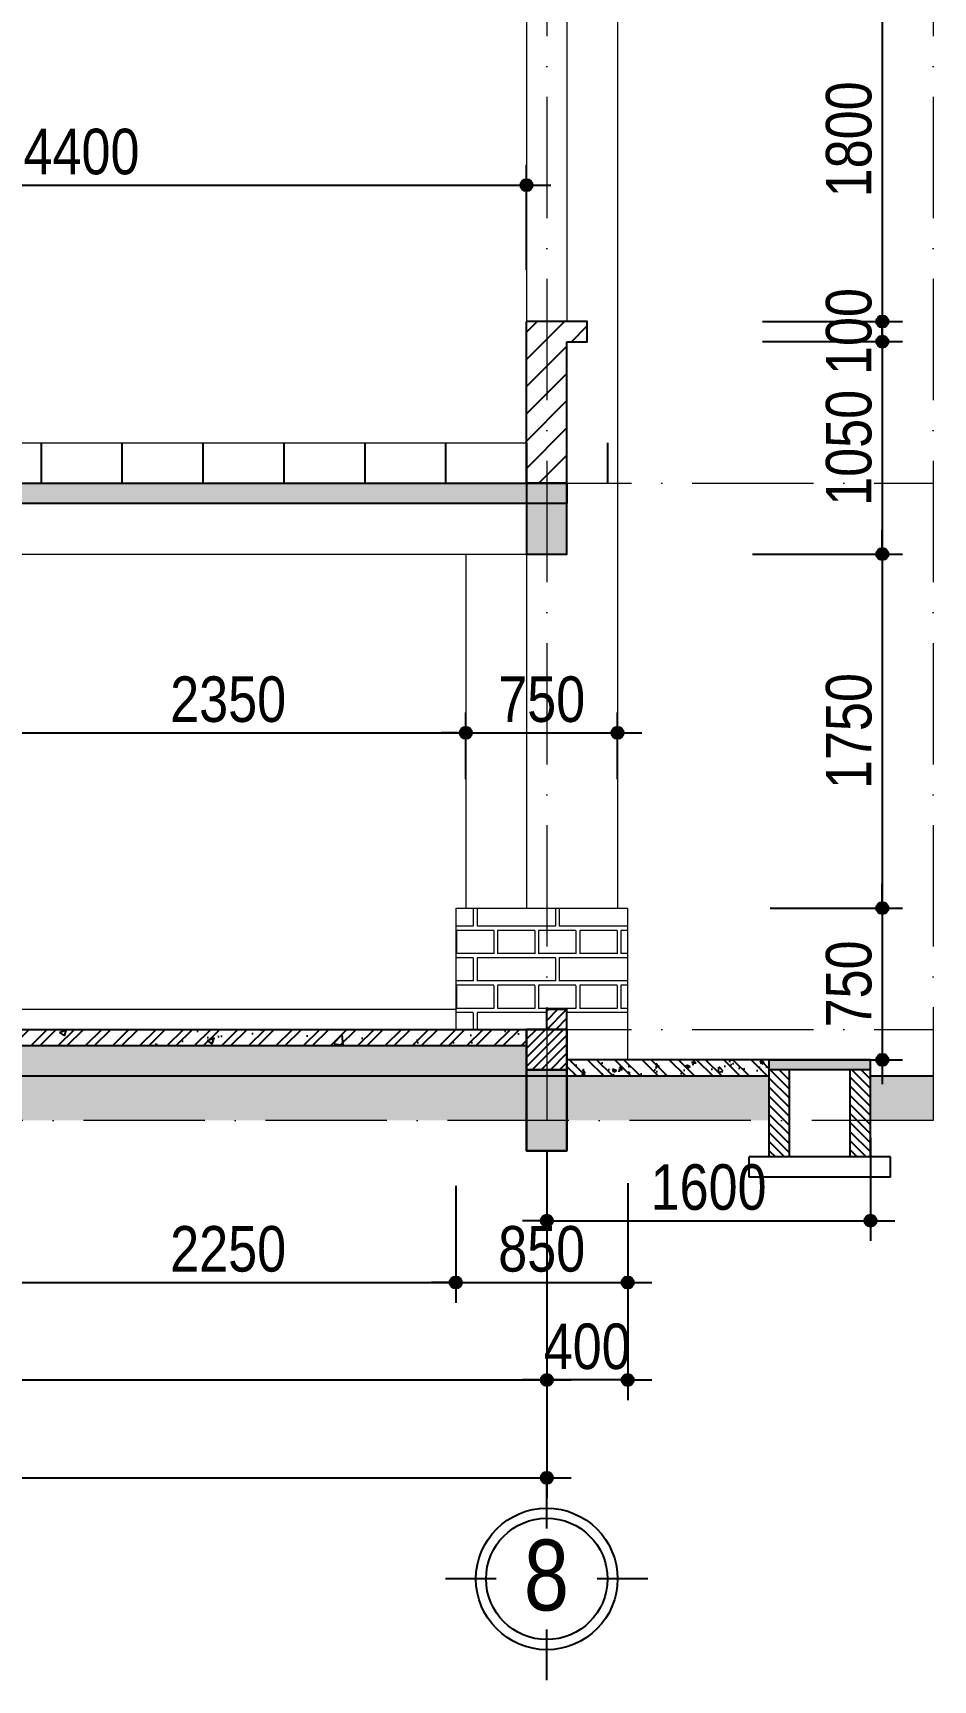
# Model space of a CAD drawing. Extents: x -1107188 to -523840, y 39692 to 514392.
# Drawn here: x -1053018 to -1048568, y 347900 to 356042 of the extents above; entities that cross this region are included whole.
import ezdxf
from ezdxf.enums import TextEntityAlignment as Align

# ---------------------------------------------------------------- set-up
doc = ezdxf.new("R2010")
doc.units = 0
doc.linetypes.add('ACAD_ISO10W100', pattern=[18, 12, -3, 0, -3])
doc.layers.get('DEFPOINTS').update_dxf_attribs({"linetype": 'CONTINUOUS'})
for name, color, linetype in [('009', 251, 'CONTINUOUS'), ('04', 4, 'CONTINUOUS'), ('DIM', 1, 'CONTINUOUS'), ('DOOR', 20, 'CONTINUOUS'), ('HATCHNGOI', 22, 'CONTINUOUS'), ('TAGS', 60, 'CONTINUOUS'), ('TUONG', 131, 'CONTINUOUS')]:
    doc.layers.add(name, color=color, linetype=linetype)
for name, color, linetype, lineweight in [('CAY', 84, 'CONTINUOUS', 5), ('HACHT', 8, 'CONTINUOUS', 5), ('NET-THAY', 2, 'CONTINUOUS', 13), ('TRUC', 24, 'CONTINUOUS', 0)]:
    doc.layers.add(name, color=color, linetype=linetype, lineweight=lineweight)
doc.styles.add('HEL-CONDENSE', font='')
doc.styles.get("Standard").update_dxf_attribs({"font": ''})
doc.styles.add('VNI-HELVE-CONDENSEN', font='')
doc.styles.get('HEL-CONDENSE').set_extended_font_data('VNI-Helve-Condense')
doc.styles.get('Standard').set_extended_font_data('VNI-Helve-Condense')
doc.styles.get('VNI-HELVE-CONDENSEN').set_extended_font_data('VNI-Helve-Condense')
doc.dimstyles.new('D100', dxfattribs={"dimtxt": 225, "dimasz": 1.2, "dimexe": 100, "dimexo": 0, "dimgap": 50, "dimtad": 1, "dimdec": 0, "dimzin": 13, "dimdsep": 46, "dimtxsty": 'HEL-CONDENSE', "dimblk": 'D50', "dimcen": 0, "dimclrd": 1, "dimclre": 1, "dimclrt": 7, "dimadec": 0, "dimazin": 0, "dimtfac": 1, "dimtdec": 0, "dimtmove": 0, "dimatfit": 3, "dimldrblk": 'D50', "dimfxl": 1, "dimtolj": 1, "dimtzin": 13, "dimarcsym": 0})
doc.dimstyles.get("Standard").update_dxf_attribs({"dimtxt": 0.18, "dimasz": 0.18, "dimexe": 0.18, "dimexo": 0.0625, "dimgap": 0.09, "dimtad": 0, "dimtih": 1, "dimtoh": 1, "dimdec": 4, "dimzin": 0, "dimdsep": 46, "dimtxsty": 'Standard', "dimcen": 0.09, "dimadec": 0, "dimazin": 0, "dimtfac": 1, "dimtdec": 4, "dimtofl": 0, "dimtmove": 0, "dimatfit": 3, "dimfxl": 1, "dimtolj": 1, "dimtzin": 0, "dimarcsym": 0})
pattern_1 = [(180, (-2383834.07, 165585.9), (-3e-14, -270.968), [387.35, -19.05]), (180, (-2383834.07, 165471.6), (-3e-14, -270.968), [387.35, -19.05]), (180, (-2383935.67, 165450.43), (-3e-14, -270.968), [184.15, -19.05]), (180, (-2383935.67, 165336.13), (-3e-14, -270.968), [184.15, -19.05]), (270, (-2383834.07, 165585.9), (406.4, -7e-14), [114.3, -156.6672]), (270, (-2383815, 165585.9), (406.4, -7e-14), [114.3, -156.6672]), (270, (-2383935.67, 165450.43), (203.2, -4e-14), [114.3, -156.6672]), (270, (-2383916.62, 165450.43), (203.2, -4e-14), [114.3, -156.6672])]

# ---------------------------------------------------------------- blocks, each defined once
blk = doc.blocks.new('D50')
at = {"layer": 'DIM'}
blk.add_hatch(color=256, dxfattribs=at).paths.add_polyline_path([(25, 0, 1), (-25, 0, 1)])
blk.add_line((25, 0), (100, 0), dxfattribs=at)
blk.add_circle((0, 0), 25, dxfattribs=at)
blk = doc.blocks.new('*D1079')
at = {"layer": 'DEFPOINTS', "color": 0, "transparency": 16777216}
for p in [(-1056478, 350287.3), (-1050478, 350287.3), (-1050478, 349383.3)]:
    blk.add_point(p, dxfattribs=at)
at = {"layer": 'DIM', "color": 1, "lineweight": -2, "transparency": 16777216}
for p, q in [((-1056478, 350287.3), (-1056478, 349283.3)), ((-1050478, 350287.3), (-1050478, 349283.3)), ((-1056476.8, 349383.3), (-1050479.2, 349383.3))]:
    blk.add_line(p, q, dxfattribs=at)
at = {"layer": 'DIM', "color": 1, "lineweight": -2, "transparency": 16777216, "xscale": 1.199999999999999, "yscale": 1.199999999999999, "zscale": 1.199999999999999, "rotation": 180}
blk.add_blockref('D50', (-1056478, 349383.3), dxfattribs=at)
at = {"layer": 'DIM', "color": 1, "lineweight": -2, "transparency": 16777216, "xscale": 1.199999999999999, "yscale": 1.199999999999999, "zscale": 1.199999999999999}
blk.add_blockref('D50', (-1050478, 349383.3), dxfattribs=at)
at = {"layer": 'DIM', "color": 7, "transparency": 16777216, "insert": (-1053478, 349548.2), "char_height": 225, "attachment_point": 5, "style": 'HEL-CONDENSE'}
blk.add_mtext('\\A1;6000', dxfattribs=at)
blk = doc.blocks.new('*D1080')
at = {"layer": 'DEFPOINTS', "color": 0, "transparency": 16777216}
for p in [(-1083478, 350287.3), (-1050478, 350287.3), (-1050478, 348899.9)]:
    blk.add_point(p, dxfattribs=at)
at = {"layer": 'DIM', "color": 1, "lineweight": -2, "transparency": 16777216}
for p, q in [((-1083478, 350287.3), (-1083478, 348799.9)), ((-1050478, 350287.3), (-1050478, 348799.9)), ((-1083476.8, 348899.9), (-1050479.2, 348899.9))]:
    blk.add_line(p, q, dxfattribs=at)
at = {"layer": 'DIM', "color": 1, "lineweight": -2, "transparency": 16777216, "xscale": 1.199999999999999, "yscale": 1.199999999999999, "zscale": 1.199999999999999, "rotation": 180}
blk.add_blockref('D50', (-1083478, 348899.9), dxfattribs=at)
at = {"layer": 'DIM', "color": 1, "lineweight": -2, "transparency": 16777216, "xscale": 1.199999999999999, "yscale": 1.199999999999999, "zscale": 1.199999999999999}
blk.add_blockref('D50', (-1050478, 348899.9), dxfattribs=at)
at = {"layer": 'DIM', "color": 7, "transparency": 16777216, "insert": (-1066978, 349064.8), "char_height": 225, "attachment_point": 5, "style": 'HEL-CONDENSE'}
blk.add_mtext('\\A1;33000', dxfattribs=at)
blk = doc.blocks.new('A$C206177D3')
at = {"layer": 'TAGS', "ltscale": 1000}
for p, q in [((-36.6, 240.1), (-36.6, 490.1)), ((-286.6, -9.9), (-536.6, -9.9)), ((463.4, -9.9), (213.4, -9.9)), ((-36.6, -509.9), (-36.6, -259.9))]:
    blk.add_line(p, q, dxfattribs=at)
blk.add_circle((-36.6, -9.9), 350, dxfattribs=at)
at = {"layer": 'TAGS', "color": 254, "ltscale": 1000}
blk.add_circle((-36.6, -9.9), 300, dxfattribs=at)
at = {"layer": 'TAGS', "ltscale": 1000, "style": 'VNI-HELVE-CONDENSEN'}
blk.add_attdef('A', text='', height=350, dxfattribs=at).set_placement((-38.3, -165.6), align=Align.CENTER)
blk = doc.blocks.new('*D1064')
at = {"layer": 'DEFPOINTS', "color": 0, "transparency": 16777216}
for p in [(-1050478, 350287.3), (-1050078, 350287.3), (-1050478, 349383.3)]:
    blk.add_point(p, dxfattribs=at)
at = {"layer": 'HATCHNGOI', "color": 1, "lineweight": -2, "transparency": 16777216}
for p, q in [((-1050478, 350287.3), (-1050478, 349283.3)), ((-1050078, 350287.3), (-1050078, 349283.3)), ((-1050079.2, 349383.3), (-1050476.8, 349383.3))]:
    blk.add_line(p, q, dxfattribs=at)
at = {"layer": 'HATCHNGOI', "color": 1, "lineweight": -2, "transparency": 16777216, "xscale": 1.199999999999999, "yscale": 1.199999999999999, "zscale": 1.199999999999999, "rotation": 180}
blk.add_blockref('D50', (-1050478, 349383.3), dxfattribs=at)
at = {"layer": 'HATCHNGOI', "color": 1, "lineweight": -2, "transparency": 16777216, "xscale": 1.199999999999999, "yscale": 1.199999999999999, "zscale": 1.199999999999999}
blk.add_blockref('D50', (-1050078, 349383.3), dxfattribs=at)
at = {"layer": 'HATCHNGOI', "color": 7, "transparency": 16777216, "insert": (-1050278, 349548.2), "char_height": 225, "attachment_point": 5, "style": 'HEL-CONDENSE'}
blk.add_mtext('\\A1;400', dxfattribs=at)
blk = doc.blocks.new('*D1171')
at = {"layer": 'DEFPOINTS', "color": 0, "linetype": 'Continuous', "transparency": 16777216}
for p in [(-1049472.9, 356416.2), (-1049411.2, 354616.2), (-1048819.1, 354616.2)]:
    blk.add_point(p, dxfattribs=at)
at = {"layer": 'DIM', "color": 1, "linetype": 'Continuous', "lineweight": -2, "transparency": 16777216}
for p, q in [((-1049472.9, 356416.2), (-1048719.1, 356416.2)), ((-1048819.1, 356415), (-1048819.1, 354617.4)), ((-1049411.2, 354616.2), (-1048719.1, 354616.2))]:
    blk.add_line(p, q, dxfattribs=at)
at = {"layer": 'DIM', "color": 1, "linetype": 'Continuous', "lineweight": -2, "transparency": 16777216, "xscale": 1.199999999999999, "yscale": 1.199999999999999, "zscale": 1.199999999999999}
for p, rotation in [((-1048819.1, 356416.2), 90), ((-1048819.1, 354616.2), 270)]:
    blk.add_blockref('D50', p, dxfattribs=dict(at, rotation=rotation))
at = {"layer": 'DIM', "color": 7, "linetype": 'Continuous', "transparency": 16777216, "insert": (-1048984, 355516.2), "char_height": 225, "attachment_point": 5, "rotation": 90, "style": 'HEL-CONDENSE'}
blk.add_mtext('\\A1;1800', dxfattribs=at)
blk = doc.blocks.new('*D1172')
at = {"layer": 'DEFPOINTS', "color": 0, "linetype": 'Continuous', "transparency": 16777216}
for p in [(-1049411.2, 354616.2), (-1049411.2, 354516.2), (-1048819.1, 354516.2)]:
    blk.add_point(p, dxfattribs=at)
at = {"layer": 'DIM', "color": 1, "linetype": 'Continuous', "lineweight": -2, "transparency": 16777216}
for p, q in [((-1049411.2, 354616.2), (-1048719.1, 354616.2)), ((-1048819.1, 354617.4), (-1048819.1, 354618.6)), ((-1048819.1, 354616.2), (-1048819.1, 354516.2)), ((-1049411.2, 354516.2), (-1048719.1, 354516.2)), ((-1048819.1, 354515), (-1048819.1, 354513.8))]:
    blk.add_line(p, q, dxfattribs=at)
at = {"layer": 'DIM', "color": 1, "linetype": 'Continuous', "lineweight": -2, "transparency": 16777216, "xscale": 1.199999999999999, "yscale": 1.199999999999999, "zscale": 1.199999999999999}
for p, rotation in [((-1048819.1, 354616.2), 270), ((-1048819.1, 354516.2), 90)]:
    blk.add_blockref('D50', p, dxfattribs=dict(at, rotation=rotation))
at = {"layer": 'DIM', "color": 7, "linetype": 'Continuous', "transparency": 16777216, "insert": (-1048984, 354566.2), "char_height": 225, "attachment_point": 5, "rotation": 90, "style": 'HEL-CONDENSE'}
blk.add_mtext('\\A1;100', dxfattribs=at)
blk = doc.blocks.new('*D1173')
at = {"layer": 'DEFPOINTS', "color": 0, "linetype": 'Continuous', "transparency": 16777216}
for p in [(-1049411.2, 354516.2), (-1049461.2, 353466.2), (-1048819.1, 353466.2)]:
    blk.add_point(p, dxfattribs=at)
at = {"layer": 'DIM', "color": 1, "linetype": 'Continuous', "lineweight": -2, "transparency": 16777216}
for p, q in [((-1049411.2, 354516.2), (-1048719.1, 354516.2)), ((-1048819.1, 354515), (-1048819.1, 353467.4)), ((-1049461.2, 353466.2), (-1048719.1, 353466.2))]:
    blk.add_line(p, q, dxfattribs=at)
at = {"layer": 'DIM', "color": 1, "linetype": 'Continuous', "lineweight": -2, "transparency": 16777216, "xscale": 1.199999999999999, "yscale": 1.199999999999999, "zscale": 1.199999999999999}
for p, rotation in [((-1048819.1, 354516.2), 90), ((-1048819.1, 353466.2), 270)]:
    blk.add_blockref('D50', p, dxfattribs=dict(at, rotation=rotation))
at = {"layer": 'DIM', "color": 7, "linetype": 'Continuous', "transparency": 16777216, "insert": (-1048984, 353991.2), "char_height": 225, "attachment_point": 5, "rotation": 90, "style": 'HEL-CONDENSE'}
blk.add_mtext('\\A1;1050', dxfattribs=at)
blk = doc.blocks.new('*D1174')
at = {"layer": 'DEFPOINTS', "color": 0, "linetype": 'Continuous', "transparency": 16777216}
for p in [(-1049461.2, 353466.2), (-1049373.6, 351716.2), (-1048819.1, 351716.2)]:
    blk.add_point(p, dxfattribs=at)
at = {"layer": 'DIM', "color": 1, "linetype": 'Continuous', "lineweight": -2, "transparency": 16777216}
for p, q in [((-1049461.2, 353466.2), (-1048719.1, 353466.2)), ((-1048819.1, 353465), (-1048819.1, 351717.4)), ((-1049373.6, 351716.2), (-1048719.1, 351716.2))]:
    blk.add_line(p, q, dxfattribs=at)
at = {"layer": 'DIM', "color": 1, "linetype": 'Continuous', "lineweight": -2, "transparency": 16777216, "xscale": 1.199999999999999, "yscale": 1.199999999999999, "zscale": 1.199999999999999}
for p, rotation in [((-1048819.1, 353466.2), 90), ((-1048819.1, 351716.2), 270)]:
    blk.add_blockref('D50', p, dxfattribs=dict(at, rotation=rotation))
at = {"layer": 'DIM', "color": 7, "linetype": 'Continuous', "transparency": 16777216, "insert": (-1048984, 352591.2), "char_height": 225, "attachment_point": 5, "rotation": 90, "style": 'HEL-CONDENSE'}
blk.add_mtext('\\A1;1750', dxfattribs=at)
blk = doc.blocks.new('*D1175')
at = {"layer": 'DEFPOINTS', "color": 0, "linetype": 'Continuous', "transparency": 16777216}
for p in [(-1049373.6, 351716.2), (-1049373.6, 350966.2), (-1048819.1, 350966.2)]:
    blk.add_point(p, dxfattribs=at)
at = {"layer": 'DIM', "color": 1, "linetype": 'Continuous', "lineweight": -2, "transparency": 16777216}
for p, q in [((-1049373.6, 351716.2), (-1048719.1, 351716.2)), ((-1048819.1, 351715), (-1048819.1, 350967.4)), ((-1049373.6, 350966.2), (-1048719.1, 350966.2))]:
    blk.add_line(p, q, dxfattribs=at)
at = {"layer": 'DIM', "color": 1, "linetype": 'Continuous', "lineweight": -2, "transparency": 16777216, "xscale": 1.199999999999999, "yscale": 1.199999999999999, "zscale": 1.199999999999999}
for p, rotation in [((-1048819.1, 351716.2), 90), ((-1048819.1, 350966.2), 270)]:
    blk.add_blockref('D50', p, dxfattribs=dict(at, rotation=rotation))
at = {"layer": 'DIM', "color": 7, "linetype": 'Continuous', "transparency": 16777216, "insert": (-1048984, 351341.2), "char_height": 225, "attachment_point": 5, "rotation": 90, "style": 'HEL-CONDENSE'}
blk.add_mtext('\\A1;750', dxfattribs=at)
blk = doc.blocks.new('*D1196')
at = {"layer": 'DEFPOINTS', "color": 0, "linetype": 'Continuous', "transparency": 16777216}
for p in [(-1050578, 355289.7), (-1054978, 355093.1), (-1050578, 354871.1)]:
    blk.add_point(p, dxfattribs=at)
at = {"layer": 'DIM', "color": 1, "linetype": 'Continuous', "lineweight": -2, "transparency": 16777216}
for p, q in [((-1054978, 355093.1), (-1054978, 355389.7)), ((-1050578, 354871.1), (-1050578, 355389.7)), ((-1054976.8, 355289.7), (-1050579.2, 355289.7))]:
    blk.add_line(p, q, dxfattribs=at)
at = {"layer": 'DIM', "color": 1, "linetype": 'Continuous', "lineweight": -2, "transparency": 16777216, "xscale": 1.199999999999999, "yscale": 1.199999999999999, "zscale": 1.199999999999999, "rotation": 180}
blk.add_blockref('D50', (-1054978, 355289.7), dxfattribs=at)
at = {"layer": 'DIM', "color": 1, "linetype": 'Continuous', "lineweight": -2, "transparency": 16777216, "xscale": 1.199999999999999, "yscale": 1.199999999999999, "zscale": 1.199999999999999}
blk.add_blockref('D50', (-1050578, 355289.7), dxfattribs=at)
at = {"layer": 'DIM', "color": 7, "linetype": 'Continuous', "transparency": 16777216, "insert": (-1052778, 355454.6), "char_height": 225, "attachment_point": 5, "style": 'HEL-CONDENSE'}
blk.add_mtext('\\A1;4400', dxfattribs=at)
blk = doc.blocks.new('*D1278')
at = {"layer": 'DEFPOINTS', "color": 0, "linetype": 'Continuous', "transparency": 16777216}
for p in [(-1053178, 350342.6), (-1050928, 350342.6), (-1050928, 349865.3)]:
    blk.add_point(p, dxfattribs=at)
at = {"layer": 'DIM', "color": 1, "linetype": 'Continuous', "lineweight": -2, "transparency": 16777216}
for p, q in [((-1053178, 350342.6), (-1053178, 349765.3)), ((-1050928, 350342.6), (-1050928, 349765.3)), ((-1053176.8, 349865.3), (-1050929.2, 349865.3))]:
    blk.add_line(p, q, dxfattribs=at)
at = {"layer": 'DIM', "color": 1, "linetype": 'Continuous', "lineweight": -2, "transparency": 16777216, "xscale": 1.199999999999999, "yscale": 1.199999999999999, "zscale": 1.199999999999999, "rotation": 180}
blk.add_blockref('D50', (-1053178, 349865.3), dxfattribs=at)
at = {"layer": 'DIM', "color": 1, "linetype": 'Continuous', "lineweight": -2, "transparency": 16777216, "xscale": 1.199999999999999, "yscale": 1.199999999999999, "zscale": 1.199999999999999}
blk.add_blockref('D50', (-1050928, 349865.3), dxfattribs=at)
at = {"layer": 'DIM', "color": 7, "linetype": 'Continuous', "transparency": 16777216, "insert": (-1052053, 350030.2), "char_height": 225, "attachment_point": 5, "style": 'HEL-CONDENSE'}
blk.add_mtext('\\A1;2250', dxfattribs=at)
blk = doc.blocks.new('*D1279')
at = {"layer": 'DEFPOINTS', "color": 0, "linetype": 'Continuous', "transparency": 16777216}
for p in [(-1050928, 350342.6), (-1050078, 350355.9), (-1050078, 349865.3)]:
    blk.add_point(p, dxfattribs=at)
at = {"layer": 'DIM', "color": 1, "linetype": 'Continuous', "lineweight": -2, "transparency": 16777216}
for p, q in [((-1050928, 350342.6), (-1050928, 349765.3)), ((-1050078, 350355.9), (-1050078, 349765.3)), ((-1050926.8, 349865.3), (-1050079.2, 349865.3))]:
    blk.add_line(p, q, dxfattribs=at)
at = {"layer": 'DIM', "color": 1, "linetype": 'Continuous', "lineweight": -2, "transparency": 16777216, "xscale": 1.199999999999999, "yscale": 1.199999999999999, "zscale": 1.199999999999999, "rotation": 180}
blk.add_blockref('D50', (-1050928, 349865.3), dxfattribs=at)
at = {"layer": 'DIM', "color": 1, "linetype": 'Continuous', "lineweight": -2, "transparency": 16777216, "xscale": 1.199999999999999, "yscale": 1.199999999999999, "zscale": 1.199999999999999}
blk.add_blockref('D50', (-1050078, 349865.3), dxfattribs=at)
at = {"layer": 'DIM', "color": 7, "linetype": 'Continuous', "transparency": 16777216, "insert": (-1050503, 350030.2), "char_height": 225, "attachment_point": 5, "style": 'HEL-CONDENSE'}
blk.add_mtext('\\A1;850', dxfattribs=at)
blk = doc.blocks.new('*D1248')
at = {"layer": 'DEFPOINTS', "color": 0, "linetype": 'Continuous', "transparency": 16777216}
for p in [(-1050878, 352582.4), (-1053228, 352352.9), (-1050878, 352352.9)]:
    blk.add_point(p, dxfattribs=at)
at = {"layer": 'DIM', "color": 1, "linetype": 'Continuous', "lineweight": -2, "transparency": 16777216}
for p, q in [((-1053228, 352352.9), (-1053228, 352682.4)), ((-1050878, 352352.9), (-1050878, 352682.4)), ((-1053226.8, 352582.4), (-1050879.2, 352582.4))]:
    blk.add_line(p, q, dxfattribs=at)
at = {"layer": 'DIM', "color": 1, "linetype": 'Continuous', "lineweight": -2, "transparency": 16777216, "xscale": 1.199999999999999, "yscale": 1.199999999999999, "zscale": 1.199999999999999, "rotation": 180}
blk.add_blockref('D50', (-1053228, 352582.4), dxfattribs=at)
at = {"layer": 'DIM', "color": 1, "linetype": 'Continuous', "lineweight": -2, "transparency": 16777216, "xscale": 1.199999999999999, "yscale": 1.199999999999999, "zscale": 1.199999999999999}
blk.add_blockref('D50', (-1050878, 352582.4), dxfattribs=at)
at = {"layer": 'DIM', "color": 7, "linetype": 'Continuous', "transparency": 16777216, "insert": (-1052053, 352747.3), "char_height": 225, "attachment_point": 5, "style": 'HEL-CONDENSE'}
blk.add_mtext('\\A1;2350', dxfattribs=at)
blk = doc.blocks.new('*D1249')
at = {"layer": 'DEFPOINTS', "color": 0, "linetype": 'Continuous', "transparency": 16777216}
for p in [(-1050128, 352582.4), (-1050878, 352352.9), (-1050128, 352352.9)]:
    blk.add_point(p, dxfattribs=at)
at = {"layer": 'DIM', "color": 1, "linetype": 'Continuous', "lineweight": -2, "transparency": 16777216}
for p, q in [((-1050878, 352352.9), (-1050878, 352682.4)), ((-1050128, 352352.9), (-1050128, 352682.4)), ((-1050876.8, 352582.4), (-1050129.2, 352582.4))]:
    blk.add_line(p, q, dxfattribs=at)
at = {"layer": 'DIM', "color": 1, "linetype": 'Continuous', "lineweight": -2, "transparency": 16777216, "xscale": 1.199999999999999, "yscale": 1.199999999999999, "zscale": 1.199999999999999, "rotation": 180}
blk.add_blockref('D50', (-1050878, 352582.4), dxfattribs=at)
at = {"layer": 'DIM', "color": 1, "linetype": 'Continuous', "lineweight": -2, "transparency": 16777216, "xscale": 1.199999999999999, "yscale": 1.199999999999999, "zscale": 1.199999999999999}
blk.add_blockref('D50', (-1050128, 352582.4), dxfattribs=at)
at = {"layer": 'DIM', "color": 7, "linetype": 'Continuous', "transparency": 16777216, "insert": (-1050503, 352747.3), "char_height": 225, "attachment_point": 5, "style": 'HEL-CONDENSE'}
blk.add_mtext('\\A1;750', dxfattribs=at)
blk = doc.blocks.new('*D1342')
at = {"layer": '009', "color": 1, "lineweight": -2, "transparency": 16777216}
for p, q in [((-1048878, 350579.8), (-1048878, 350070.7)), ((-1050478, 350516.2), (-1050478, 350070.7)), ((-1050476.8, 350170.7), (-1048879.2, 350170.7))]:
    blk.add_line(p, q, dxfattribs=at)
at = {"layer": 'DEFPOINTS', "color": 0, "transparency": 16777216}
for p in [(-1048878, 350579.8), (-1050478, 350516.2), (-1048878, 350170.7)]:
    blk.add_point(p, dxfattribs=at)
at = {"layer": '009', "color": 1, "lineweight": -2, "transparency": 16777216, "xscale": 1.199999999999999, "yscale": 1.199999999999999, "zscale": 1.199999999999999, "rotation": 180}
blk.add_blockref('D50', (-1050478, 350170.7), dxfattribs=at)
at = {"layer": '009', "color": 1, "lineweight": -2, "transparency": 16777216, "xscale": 1.199999999999999, "yscale": 1.199999999999999, "zscale": 1.199999999999999}
blk.add_blockref('D50', (-1048878, 350170.7), dxfattribs=at)
at = {"layer": '009', "color": 7, "transparency": 16777216, "insert": (-1049678, 350335.6), "char_height": 225, "attachment_point": 5, "style": 'HEL-CONDENSE'}
blk.add_mtext('\\A1;1600', dxfattribs=at)

msp = doc.modelspace()

# ---------------------------------------------------------------- hatches: boundary and pattern name
at = {"layer": '009'}
h = msp.add_hatch(dxfattribs=at)
h.set_pattern_fill('ANSI31', color=256, scale=30, style=0)
h.set_pattern_definition([(45, (-2383834.07, 165885.91), (-67.351921, 67.351921), [])])
h.paths.add_polyline_path([(-1050478.048, 354616.155), (-1050578.048, 354616.155), (-1050578.048, 353816.155), (-1050478.048, 353816.155)])
h.paths.add_polyline_path([(-1050378.048, 354516.155), (-1050278.048, 354516.155), (-1050278.048, 354616.155), (-1050378.048, 354616.155), (-1050478.048, 354616.155), (-1050478.048, 353816.155), (-1050378.048, 353816.155)])
h = msp.add_hatch(dxfattribs=at)
h.set_pattern_fill('ANSI31', color=256, scale=10, style=0)
h.set_pattern_definition([(45, (-2383834.07, 165885.913), (-22.4506403, 22.4506403), [])])
h.paths.add_polyline_path([(-1050378.048, 351216.155), (-1050478.048, 351216.155), (-1050478.048, 351116.155), (-1050378.048, 351116.155)])
h = msp.add_hatch(dxfattribs=at)
h.set_pattern_fill('ANSI32', color=256, scale=10, style=0)
h.set_pattern_definition([(45, (-2383834.07, 165885.91), (-67.351921, 67.351921), []), (45, (-2383789.17, 165885.91), (-67.351921, 67.351921), [])])
h.paths.add_polyline_path([(-1050578.048, 351116.155), (-1056478.048, 351116.155), (-1056478.048, 351036.155), (-1050578.048, 351036.155)])
h = msp.add_hatch(dxfattribs=at)
h.set_pattern_fill('ANSI31', color=256, scale=10, style=0)
h.set_pattern_definition([(45, (-2349780.277, 144627.865), (-22.4506403, 22.4506403), [])])
h.paths.add_polyline_path([(-1050478.048, 351116.155), (-1050578.048, 351116.155), (-1050578.048, 350916.155), (-1050478.048, 350916.155)])
h.paths.add_polyline_path([(-1050378.048, 351116.155), (-1050478.048, 351116.155), (-1050478.048, 350916.155), (-1050378.048, 350916.155)])
h = msp.add_hatch(dxfattribs=at)
h.set_pattern_fill('AR-CONC', color=256, style=0)
h.set_pattern_definition([(130, (248824.18, 144627.86), (-182.184669, -15.939086), [19.05, -209.55]), (185, (248824.18, 144627.86), (35.242826, 191.056643), [15.24, -167.64]), (79.549, (248809, 144626.54), (-146.942502, 175.116688), [16.19, -178.09]), (133.8158, (248824.18, 144678.66), (-271.07904, -42.042328), [28.575, -314.325]), (83.3644, (248801.6, 144675.16), (-237.404234, 247.425556), [24.285, -267.135]), (188.816, (248824.18, 144678.66), (-237.404606, 247.42512), [22.86, -251.46]), (159, (248798.78, 144665.96), (-151.61488, -102.265519), [19.05, -209.55]), (214, (248798.78, 144665.96), (-61.802028, 184.187966), [15.24, -167.64]), (108.5486, (248786.15, 144657.44), (-213.41649, 81.922858), [16.19, -178.09]), (142.5, (248824.18, 144627.865), (-3.0886033, 84.555039), [0, -165.608, 0, -170.18, 0, -168.275]), (172.5, (248824.18, 144627.865), (-66.8196625, 100.180575), [0, -97.028, 0, -161.798, 0, -64.135]), (212.5, (248880.824, 144627.865), (-135.590595, -5.728744), [0, -63.5, 0, -198.12, 0, -262.89]), (222.5, (248906.22, 144627.86), (-148.129181, 25.426491), [0, -82.55, 0, -131.572, 0, -186.69])])
h.paths.add_polyline_path([(-1050378.048, 350966.155), (-1049378.048, 350966.155), (-1049378.048, 350886.155), (-1050378.048, 350886.155), (-1050378.048, 350916.155)])
h = msp.add_hatch(dxfattribs=at)
h.set_pattern_fill('ANSI32', color=256, scale=10, style=0)
h.set_pattern_definition([(135, (248824.18, 144627.86), (67.351921, 67.351921), []), (135, (248779.28, 144627.86), (67.351921, 67.351921), [])])
h.paths.add_polyline_path([(-1050378.048, 350966.155), (-1049378.048, 350966.155), (-1049378.048, 350886.155), (-1050378.048, 350886.155), (-1050378.048, 350916.155)])
h = msp.add_hatch(dxfattribs=at)
h.set_pattern_fill('AR-HBONE', color=256, style=0)
h.set_pattern_definition([(45, (-2383834.07, 165885.91), (1e-14, 143.684098), [304.8, -101.6]), (135, (-2383762.23, 165957.76), (1e-14, 143.684098), [304.8, -101.6])])
h.paths.add_polyline_path([(-1085078.048, 350666.155), (-1085078.048, 350886.155), (-1085763.032, 350886.155), (-1085763.032, 350666.155)])
h.paths.add_polyline_path([(-1049378.048, 350666.155), (-1049378.048, 350886.155), (-1084578.048, 350886.155), (-1084578.048, 350666.155)])
h.paths.add_polyline_path([(-1048878.048, 350886.155), (-1048878.048, 350666.155), (-1048568.312, 350666.155), (-1048568.312, 350886.155)])
h = msp.add_hatch(dxfattribs=at)
h.set_pattern_fill('ANSI31', color=256, scale=10, style=0)
h.set_pattern_definition([(135, (248824.182, 144627.865), (22.4506403, 22.4506403), [])])
h.paths.add_polyline_path([(-1048978.048, 350486.155), (-1048878.048, 350486.155), (-1048878.048, 350916.155), (-1048978.048, 350916.155)])
h.paths.add_polyline_path([(-1049278.048, 350916.155), (-1049378.048, 350916.155), (-1049378.048, 350486.155), (-1049278.048, 350486.155)])
at = {"layer": '04'}
h = msp.add_hatch(dxfattribs=at)
h.set_pattern_fill('AR-CONC', color=256, scale=2, style=0)
h.set_pattern_definition([(50, (-2383834.07, 165885.9), (364.36934, -31.87817), [38.1, -419.1]), (355, (-2383834.07, 165885.9), (-70.48565, 382.11329), [30.48, -335.28]), (100.451, (-2383803.7, 165883.26), (293.885, 350.23338), [32.38, -356.18]), (46.1842, (-2383834.07, 165987.5), (542.15808, -84.08466), [57.15, -628.65]), (96.6356, (-2383788.9, 165980.5), (474.80847, 494.85111), [48.57, -534.27]), (351.184, (-2383834.07, 165987.5), (474.8092, 494.85024), [45.72, -502.92]), (21, (-2383783.27, 165962.1), (303.22976, -204.53104), [38.1, -419.1]), (326, (-2383783.27, 165962.1), (123.60406, 368.37593), [30.48, -335.28]), (71.4514, (-2383758, 165945.07), (426.83298, 163.84572), [32.38, -356.18]), (37.5, (-2383834.07, 165885.91), (6.177207, 169.110078), [0, -331.216, 0, -340.36, 0, -336.55]), (7.5, (-2383834.07, 165885.91), (133.639325, 200.36115), [0, -194.056, 0, -323.596, 0, -128.27]), (327.5, (-2383947.35, 165885.91), (271.18119, -11.457488), [0, -127, 0, -396.24, 0, -525.78]), (317.5, (-2383998.15, 165885.91), (296.258363, 50.85298), [0, -165.1, 0, -263.144, 0, -373.38])])
h.paths.add_polyline_path([(-1050578.048, 351116.155), (-1056478.048, 351116.155), (-1056478.048, 351036.155), (-1050578.048, 351036.155)])
h = msp.add_hatch(dxfattribs=at)
h.set_pattern_fill('AR-SAND', color=256, scale=2, style=0)
h.set_pattern_definition([(37.5, (-2383834.07, 165885.91), (-3.2000626, 97.8826475), [0, -77.216, 0, -86.36, 0, -82.55]), (7.5, (-2383834.07, 165885.91), (89.904657, 143.36502), [0, -41.656, 0, -69.596, 0, -26.67]), (327.5, (-2383896.55, 165885.91), (158.198474, 0.287437), [0, -25.4, 0, -91.44, 0, -119.38]), (317.5, (-2383896.55, 165885.91), (152.71129, 44.585865), [0, -12.7, 0, -59.944, 0, -68.58])])
h.paths.add_polyline_path([(-1059478.048, 351036.155), (-1059478.048, 350886.155), (-1056478.048, 350886.155), (-1056478.048, 351036.155)])
h.paths.add_polyline_path([(-1050578.048, 350886.155), (-1050578.048, 350966.155), (-1050578.048, 351036.155), (-1056478.048, 351036.155), (-1056478.048, 350886.155)])
msp.add_hatch(color=256, dxfattribs=at).paths.add_polyline_path([(-1049378.048, 350966.155), (-1049378.048, 350916.155), (-1048878.048, 350916.155), (-1048878.048, 350966.155)])
h = msp.add_hatch(color=256, dxfattribs=at)
h.paths.add_polyline_path([(-1050478.048, 350916.155), (-1050578.048, 350916.155), (-1050578.048, 350516.155), (-1050478.048, 350516.155)])
h.paths.add_polyline_path([(-1050378.048, 350916.155), (-1050478.048, 350916.155), (-1050478.048, 350516.155), (-1050378.048, 350516.155)])
h = msp.add_hatch(color=256, dxfattribs=at)
h.paths.add_polyline_path([(-1050478.048, 350916.155), (-1050378.048, 350916.155), (-1050378.048, 350516.155), (-1050478.048, 350516.155)])
h.paths.add_polyline_path([(-1050578.048, 350916.155), (-1050478.048, 350916.155), (-1050478.048, 350516.155), (-1050578.048, 350516.155)])
at = {"layer": 'HACHT'}
h = msp.add_hatch(dxfattribs=at)
h.set_pattern_fill('AR-BRELM', color=256, scale=2, angle=180, style=0)
h.set_pattern_definition(pattern_1)
h.paths.add_polyline_path([(-1050478.048, 351216.155), (-1050428.048, 351216.155), (-1050428.048, 351716.155), (-1050928.048, 351716.155), (-1050928.048, 351116.155), (-1050478.048, 351116.155)])
h = msp.add_hatch(dxfattribs=at)
h.set_pattern_fill('AR-BRELM', color=256, scale=2, angle=180, style=0)
h.set_pattern_definition(pattern_1)
h.paths.add_polyline_path([(-1050428.048, 351216.155), (-1050378.048, 351216.155), (-1050378.048, 351116.155), (-1050078.048, 351116.155), (-1050078.048, 351716.155), (-1050428.048, 351716.155)])
at = {"layer": 'TUONG'}
msp.add_hatch(color=256, dxfattribs=at).paths.add_polyline_path([(-1083578.048, 353816.155), (-1050378.048, 353816.155), (-1050378.048, 353716.155), (-1083578.048, 353716.155)])

# ---------------------------------------------------------------- linework, layer by layer
at = {"layer": '04'}
for p, q in [((-1050478.048, 351116.155), (-1050478.048, 351216.155)), ((-1050478.048, 351216.155), (-1050378.048, 351216.155)), ((-1050478.048, 351116.155), (-1050478.048, 351216.155)), ((-1050378.048, 351216.155), (-1050478.048, 351216.155)), ((-1050378.048, 351116.155), (-1050378.048, 351216.155)), ((-1050378.048, 351116.155), (-1050378.048, 351216.155)), ((-1083378.048, 351116.155), (-1050478.048, 351116.155)), ((-1083378.048, 351036.155), (-1050578.048, 351036.155)), ((-1048878.048, 350966.155), (-1050378.048, 350966.155)), ((-1049378.048, 350486.155), (-1049378.048, 350966.155)), ((-1048878.048, 350486.155), (-1048878.048, 350966.155)), ((-1048878.048, 350916.155), (-1049378.048, 350916.155)), ((-1049278.048, 350486.155), (-1049278.048, 350916.155)), ((-1048978.048, 350486.155), (-1048978.048, 350916.155)), ((-1049478.048, 350386.155), (-1049478.048, 350486.155)), ((-1048778.048, 350386.155), (-1048778.048, 350486.155))]:
    msp.add_line(p, q, dxfattribs=at)
for points in [[(-1050378.048, 350916.155), (-1050578.048, 350916.155), (-1050578.048, 351116.155), (-1050378.048, 351116.155)], [(-1050578.048, 350916.155), (-1050378.048, 350916.155), (-1050378.048, 351116.155), (-1050578.048, 351116.155)]]:
    msp.add_lwpolyline(points, close=True, dxfattribs=at)
at = {"layer": 'CAY'}
for p, q in [((-1050578.048, 350966.155), (-1050578.048, 350886.155)), ((-1050578.048, 350966.155), (-1050578.048, 350886.155)), ((-1050378.048, 350966.155), (-1050378.048, 350886.155)), ((-1050378.048, 350966.155), (-1050378.048, 350886.155))]:
    msp.add_line(p, q, dxfattribs=at)
at = {"layer": 'DOOR'}
for p, q in [((-1052978.052, 354016.155), (-1052978.052, 353816.155)), ((-1052578.052, 354016.155), (-1052578.052, 353816.155)), ((-1052178.056, 354016.155), (-1052178.056, 353816.155)), ((-1051778.056, 354016.155), (-1051778.056, 353816.155)), ((-1051778.056, 354016.155), (-1051778.056, 353816.155)), ((-1051378.056, 354016.155), (-1051378.056, 353816.155)), ((-1050978.056, 354016.155), (-1050978.056, 353816.155)), ((-1050578.056, 354016.155), (-1050578.056, 353816.155)), ((-1050178.056, 354016.155), (-1050178.056, 353816.155))]:
    msp.add_line(p, q, dxfattribs=at)
at = {"layer": 'NET-THAY'}
for p, q in [((-1050578.048, 356416.155), (-1050578.048, 354616.155)), ((-1050378.048, 356416.155), (-1050378.048, 354616.155)), ((-1063478.048, 354016.155), (-1050578.048, 354016.155)), ((-1050578.048, 353466.155), (-1050578.048, 351716.155)), ((-1053178.048, 351216.155), (-1050928.048, 351216.155))]:
    msp.add_line(p, q, dxfattribs=at)
for points in [[(-1050128.048, 361016.155), (-1050128.048, 351716.155)], [(-1083378.048, 353466.155), (-1050378.048, 353466.155)], [(-1050878.048, 353466.155), (-1050878.048, 351716.155)], [(-1050928.048, 351716.155), (-1050928.048, 351116.155)], [(-1050928.048, 351716.155), (-1050078.048, 351716.155)], [(-1050078.048, 351716.155), (-1050078.048, 350966.155)], [(-1050378.048, 351116.155), (-1064978.048, 351116.155)]]:
    msp.add_lwpolyline(points, dxfattribs=at)
at = {"layer": 'TRUC', "linetype": 'ACAD_ISO10W100', "ltscale": 50}
msp.add_lwpolyline([(-1085763.032, 364727.721), (-1048568.312, 364727.721), (-1048568.312, 350666.155), (-1085763.032, 350666.155)], close=True, dxfattribs=at)
for points in [[(-1050478.048, 364727.721), (-1050478.048, 350666.155)], [(-1085763.032, 353816.155), (-1050378.048, 353816.155)], [(-1085763.032, 353816.155), (-1048568.312, 353816.155)], [(-1085763.032, 351116.155), (-1048568.312, 351116.155)]]:
    msp.add_lwpolyline(points, dxfattribs=at)
at = {"layer": 'TUONG'}
for p, q in [((-1050578.048, 353816.155), (-1050578.048, 354616.155)), ((-1050378.048, 354616.155), (-1050578.048, 354616.155)), ((-1050378.048, 353816.155), (-1050378.048, 354516.155))]:
    msp.add_line(p, q, dxfattribs=at)
at = {"layer": 'TUONG', "color": 4}
for p, q in [((-1050578.048, 353666.155), (-1050578.048, 353466.155)), ((-1048778.048, 350486.155), (-1049478.048, 350486.155)), ((-1048778.048, 350386.155), (-1049478.048, 350386.155))]:
    msp.add_line(p, q, dxfattribs=at)
at = {"layer": 'TUONG'}
msp.add_lwpolyline([(-1050378.048, 354516.155), (-1050278.048, 354516.155), (-1050278.048, 354616.155), (-1050378.048, 354616.155)], dxfattribs=at)
msp.add_lwpolyline([(-1083578.048, 353816.155), (-1050378.048, 353816.155), (-1050378.048, 353716.155), (-1083578.048, 353716.155)], close=True, dxfattribs=at)
at = {"layer": 'TUONG', "color": 4}
for points in [[(-1050378.048, 353816.155), (-1050578.048, 353816.155), (-1050578.048, 353466.155), (-1050378.048, 353466.155)], [(-1050578.048, 350516.155), (-1050378.048, 350516.155), (-1050378.048, 350916.155), (-1050578.048, 350916.155)], [(-1050378.048, 350516.155), (-1050578.048, 350516.155), (-1050578.048, 350916.155), (-1050378.048, 350916.155)]]:
    msp.add_lwpolyline(points, close=True, dxfattribs=at)
for points in [[(-1084578.048, 350886.155), (-1049378.048, 350886.155)], [(-1048878.048, 350886.155), (-1048568.312, 350886.155)]]:
    msp.add_lwpolyline(points, dxfattribs=at)
at = {"layer": 'TUONG'}
msp.add_trace([(-1050378.048, 353466.155), (-1050578.048, 353466.155), (-1050378.048, 353816.155), (-1050578.048, 353816.155)], dxfattribs=at)

# ---------------------------------------------------------------- block references
at = {"layer": 'TAGS', "ltscale": 1000}
ref = msp.add_blockref('A$C206177D3', (-1050441.426, 348409.787), dxfattribs=at)
ref.add_attrib('A', '8', dxfattribs={"color": 7, "ltscale": 1000, "height": 350, "style": 'VNI-HELVE-CONDENSEN'}).set_placement((-1050479.731, 348244.149), align=Align.CENTER)

# ---------------------------------------------------------------- dimensions: what is measured, and where the dimension line sits
at = {"layer": '009'}
dim = msp.add_linear_dim(base=(-1048878.048, 350170.726), p1=(-1050478.048, 350516.155), p2=(-1048878.048, 350579.81), dimstyle='D100', dxfattribs=at)
dim.commit()
dim.dimension.update_dxf_attribs({"geometry": '*D1342', "text_midpoint": (-1049678.048, 350335.626)})
at = {"layer": 'DIM', "linetype": 'Continuous'}
for base, p1, p2, picture, middle in [((-1048819.131, 354616.155), (-1049472.95, 356416.155), (-1049411.207, 354616.155), '*D1171', (-1048984.031, 355516.155)), ((-1048819.131, 353466.155), (-1049411.207, 354516.155), (-1049461.207, 353466.155), '*D1173', (-1048984.031, 353991.155)), ((-1048819.131, 351716.155), (-1049461.207, 353466.155), (-1049373.589, 351716.155), '*D1174', (-1048984.031, 352591.155)), ((-1048819.131, 350966.155), (-1049373.589, 351716.155), (-1049373.589, 350966.155), '*D1175', (-1048984.031, 351341.155))]:
    dim = msp.add_linear_dim(base=base, p1=p1, p2=p2, angle=90, dimstyle='D100', override={"dimtmove": 1}, dxfattribs=at)
    dim.commit()
    dim.dimension.update_dxf_attribs({"geometry": picture, "text_midpoint": middle})
for base, p1, p2, picture, middle in [((-1050578.048, 355289.651), (-1054978.048, 355093.084), (-1050578.048, 354871.147), '*D1196', (-1052778.048, 355454.551)), ((-1050878.048, 352582.423), (-1053228.048, 352352.869), (-1050878.048, 352352.869), '*D1248', (-1052053.048, 352747.323)), ((-1050128.048, 352582.423), (-1050878.048, 352352.869), (-1050128.048, 352352.869), '*D1249', (-1050503.048, 352747.323)), ((-1050928.048, 349865.349), (-1053178.048, 350342.636), (-1050928.048, 350342.636), '*D1278', (-1052053.048, 350030.249)), ((-1050078.048, 349865.349), (-1050928.048, 350342.636), (-1050078.048, 350355.896), '*D1279', (-1050503.048, 350030.249))]:
    dim = msp.add_linear_dim(base=base, p1=p1, p2=p2, dimstyle='D100', override={"dimtmove": 1}, dxfattribs=at)
    dim.commit()
    dim.dimension.update_dxf_attribs({"geometry": picture, "text_midpoint": middle})
dim = msp.add_linear_dim(base=(-1048819.131, 354516.155), p1=(-1049411.207, 354616.155), p2=(-1049411.207, 354516.155), angle=90, dimstyle='D100', override={"dimtmove": 1}, dxfattribs=at)
dim.commit()
dim.dimension.update_dxf_attribs({"geometry": '*D1172', "text_midpoint": (-1048819.131, 354566.155), "dimtype": 160})
at = {"layer": 'DIM'}
dim = msp.add_aligned_dim(p1=(-1083478.048, 350287.253), p2=(-1050478.048, 350287.253), distance=-1387.32, dimstyle='D100', dxfattribs=at)
dim.commit()
dim.dimension.update_dxf_attribs({"geometry": '*D1080', "text_midpoint": (-1066978.048, 349064.833)})
dim = msp.add_linear_dim(base=(-1050478.048, 349383.292), p1=(-1056478.048, 350287.253), p2=(-1050478.048, 350287.253), angle=180, dimstyle='D100', override={"dimtmove": 1}, dxfattribs=at)
dim.commit()
dim.dimension.update_dxf_attribs({"geometry": '*D1079', "text_midpoint": (-1053478.048, 349548.192)})
at = {"layer": 'HATCHNGOI', "color": 14}
dim = msp.add_linear_dim(base=(-1050478.048, 349383.292), p1=(-1050078.048, 350287.253), p2=(-1050478.048, 350287.253), dimstyle='Standard', override={"dimtxt": 225, "dimasz": 1.2, "dimexe": 100, "dimexo": 0, "dimgap": 50, "dimtad": 1, "dimtih": 0, "dimtoh": 0, "dimdec": 2, "dimzin": 13, "dimtxsty": 'HEL-CONDENSE', "dimblk": 'D50', "dimcen": 0, "dimclrd": 1, "dimclre": 1, "dimclrt": 7, "dimtdec": 2, "dimtofl": 1, "dimldrblk": 'D50', "dimtzin": 13}, dxfattribs=at)
dim.commit()
dim.dimension.update_dxf_attribs({"geometry": '*D1064', "text_midpoint": (-1050278.048, 349383.292), "dimtype": 160})

doc.saveas('drawing.dxf')
